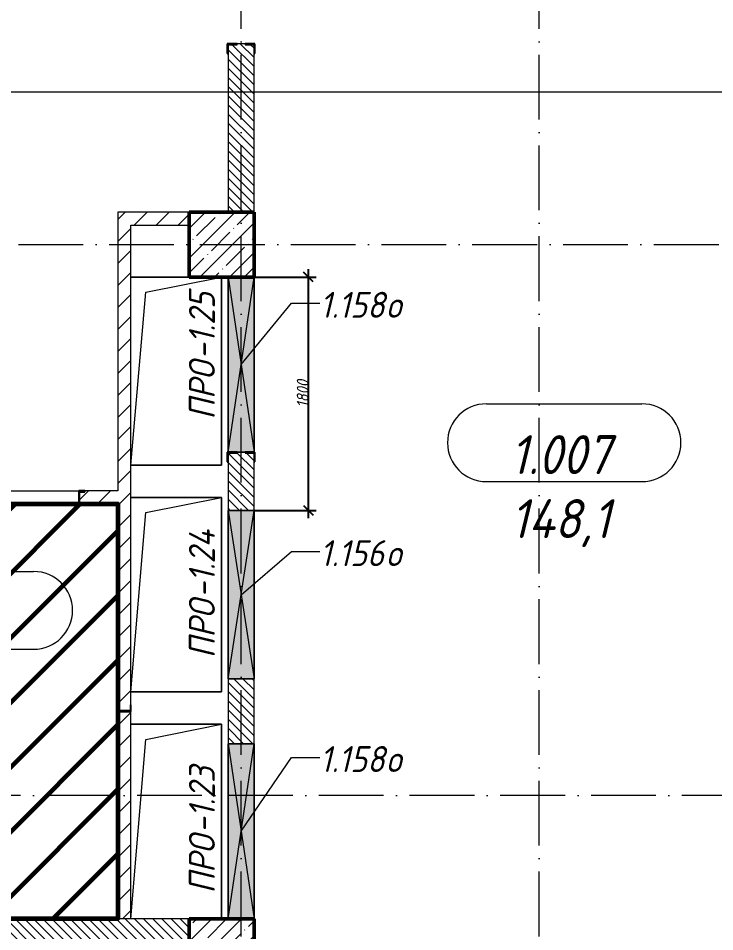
# Model space of a CAD drawing. Header units: millimetres. Extents: x -606178 to 312196, y -19338 to 632709.
# Drawn here: x -422099 to -416728, y 528525 to 535572 of the extents above; entities that cross this region are included whole.
import ezdxf

# ---------------------------------------------------------------- set-up
doc = ezdxf.new("R2010")
doc.units = ezdxf.units.MM
doc.linetypes.add('50_200_ШТРИХ_1Т_ш5_п1_п1_', pattern=[700, 500, -100, 0, -100])
for name, color, linetype, lineweight in [('6.4.1) Окр пт с инж. ПТ2.16', 3, 'Continuous', 60), ('A-____-____-DIMS', 7, 'Continuous', 9), ('A-DETL-GENF-OTLN', 7, 'Continuous', 9), ('A-FLOR-____-OTLN', 7, 'Continuous', 9), ('A-GENM-____-IDEN', 7, 'Continuous', 9), ('A-GENM-____-MCUT', 7, 'Continuous', 25), ('A-GENM-____-OTLN', 7, 'Continuous', 9), ('A-GENM-____-OTLN-1', 7, 'Continuous', 25), ('A-GLAZ-____-IDEN', 7, 'Continuous', 9), ('A-GLAZ-____-OTLN', 7, 'Continuous', 9), ('A-WALL-____-MCUT', 7, 'Continuous', 13), ('A-WALL-____-PATT-1', 7, 'Continuous', 9), ('A-WALL-FNSH-MCUT-1', 7, 'Continuous', 9), ('I-WALL-____-OTLN', 7, 'Continuous', 9), ('S-COLS-____-MCUT', 7, 'Continuous', 50), ('S-COLS-____-OTLN', 7, 'Continuous', 9), ('S-GRID-____-OTLN-1', 7, '50_200_ШТРИХ_1Т_ш5_п1_п1_', 9)]:
    doc.layers.add(name, color=color, linetype=linetype, lineweight=lineweight)
doc.layers.add('A-AREA-IDEN-1', color=7, linetype='Continuous', lineweight=9, true_color=0x000000)
doc.layers.add('G-____-____-SYMB-1', color=9, linetype='Continuous', lineweight=9, true_color=0x808080)
doc.styles.add('ISOCPEUR_I', font='isocpeui.ttf', dxfattribs={"width": 0.9, "height": 2.5})
doc.styles.add('ISOCPEUR_I_11', font='isocpeui.ttf', dxfattribs={"width": 0.9, "height": 200})
doc.styles.add('ISOCPEUR_I_7', font='isocpeui.ttf', dxfattribs={"width": 0.9, "height": 90})
doc.dimstyles.new('ISO-1_8_0_9К_СРЕДНИЙ_Кладочные_2', dxfattribs={"dimscale": 304.8, "dimtxt": 89.638306, "dimasz": 0.246063, "dimexe": 0.19685, "dimexo": 0, "dimgap": 0, "dimtad": 1, "dimdec": 3, "dimrnd": 0.001, "dimdsep": 46, "dimtxsty": 'ISOCPEUR_I_7', "dimblk1": 'OBLIQUE', "dimblk2": 'OBLIQUE', "dimsah": 1, "dimcen": 0.09, "dimdle": 0.19685, "dimazin": 0, "dimtfac": 1, "dimtdec": 4, "dimtix": 1, "dimtmove": 1, "dimatfit": 3, "dimfxl": 1, "dimtvp": 1, "dimtolj": 1, "dimtzin": 0, "dimarcsym": 2})
pattern_1 = [(45, (-425830.77, 451794.26), (-84.85281, 84.85281), [])]
pattern_2 = [(135, (-425830.77, 451794.26), (-35.35534, -35.35534), [])]

# ---------------------------------------------------------------- blocks, each defined once
blk = doc.blocks.new('BSC_Колонна _Прямоугольная - 500х500-V31-АР1_План отверстий 1 этажа в осях 1-64_Ю-ЯЯ')
at = {"layer": 'S-COLS-____-OTLN'}
h = blk.add_hatch(dxfattribs=at)
h.set_pattern_fill('FP_37', color=256, style=0, pattern_type=2)
h.set_pattern_definition([(45, (-5300, -76581.04), (-114.04925, 114.04925), []), (45, (-5185.95, -76581.04), (-114.04925, 114.04925), [201.613, -40.323, 3.353, -36.97])])
h.paths.add_polyline_path([(-250, -250), (250, -250), (250, 250), (-250, 250), (-250, 16.6)], flags=0)
at = {"layer": 'S-COLS-____-MCUT'}
for p, q in [((250, 250), (-250, 250)), ((-250, 250), (-250, -250)), ((250, -250), (250, 250)), ((-250, -250), (250, -250))]:
    blk.add_line(p, q, dxfattribs=at)
blk = doc.blocks.new('BSC_Колонна _Прямоугольная - 500х500-V61-АР1_План отверстий 1 этажа в осях 1-64_Ю-ЯЯ')
at = {"layer": 'S-COLS-____-OTLN'}
h = blk.add_hatch(dxfattribs=at)
h.set_pattern_fill('FP_69', color=256, style=0, pattern_type=2)
h.set_pattern_definition([(45, (-5300, -82031.04), (-114.04925, 114.04925), []), (45, (-5185.95, -82031.04), (-114.04925, 114.04925), [201.613, -40.323, 3.353, -36.97])])
h.paths.add_polyline_path([(-250, -250), (250, -250), (250, 250), (-250, 250)], flags=0)
at = {"layer": 'S-COLS-____-MCUT'}
for p, q in [((250, 250), (-250, 250)), ((-250, 250), (-250, -250)), ((250, -250), (250, 250)), ((-250, -250), (250, -250))]:
    blk.add_line(p, q, dxfattribs=at)
blk = doc.blocks.new('154_Фахверк_СКБ_Швеллер - Тип_100_4010-27736299-АР1_План отверстий 1 этажа в осях 1-64_Ю-ЯЯ')
at = {"layer": 'A-GENM-____-MCUT'}
for p, q in [((175, 50), (125, 50)), ((125, 50), (125, -50)), ((128, 47), (175, 47)), ((128, -47), (128, 47)), ((175, 47), (175, 50)), ((125, -50), (175, -50)), ((175, -47), (128, -47)), ((175, -50), (175, -47))]:
    blk.add_line(p, q, dxfattribs=at)
blk = doc.blocks.new('Фахверк_СКБ_Уголок - 200_3600-28062453-АР1_План отверстий 1 этажа в осях 1-64_Ю-ЯЯ')
at = {"layer": 'A-GENM-____-MCUT'}
for p, q in [((200, 156), (125, 156)), ((125, 156), (125, 81)), ((131, 81), (131, 150)), ((131, 150), (200, 150)), ((200, 150), (200, 156)), ((125, 81), (131, 81)), ((131, 19), (125, 19)), ((125, 19), (125, -56)), ((131, -50), (131, 19)), ((125, -56), (200, -56)), ((200, -50), (131, -50)), ((200, -56), (200, -50))]:
    blk.add_line(p, q, dxfattribs=at)
blk = doc.blocks.new('154_Стойка_СКБ_Швеллер - СМ-2230_100-28215779-АР1_План отверстий 1 этажа в осях 1-64_Ю-ЯЯ')
at = {"layer": 'A-GENM-____-MCUT'}
for p, q in [((171, 50), (125, 50)), ((125, 50), (125, -50)), ((129.5, 42.4), (171, 42.4)), ((129.5, -42.4), (129.5, 42.4)), ((171, 42.4), (171, 50)), ((125, -50), (171, -50)), ((171, -42.4), (129.5, -42.4)), ((171, -50), (171, -42.4))]:
    blk.add_line(p, q, dxfattribs=at)
blk = doc.blocks.new('AR_Отверстие прямоугольное _в плите_ - AR_Отверстие прямоугольное _в плите_-30602883-АР1_План отверстий 1 этажа в осях 1-64_Ю-ЯЯ')
at = {"layer": 'A-GENM-____-OTLN'}
for p, q in [((350, 750), (-350, 750)), ((-233.3, 633.3), (350, 750)), ((350, -750), (350, 750)), ((-350, -750), (-233.3, 633.3))]:
    blk.add_line(p, q, dxfattribs=at)
blk = doc.blocks.new('AR_Отверстие прямоугольное _в плите_ - AR_Отверстие прямоугольное _в плите_-V233-АР1_План отверстий 1 этажа в осях 1-64_Ю-ЯЯ')
at = {"layer": 'A-GENM-____-OTLN'}
for p, q in [((350, 750), (-350, 750)), ((-233.3, 633.3), (350, 750)), ((350, -750), (350, 750)), ((-350, -750), (-233.3, 633.3)), ((-350, -750), (350, -750))]:
    blk.add_line(p, q, dxfattribs=at)
blk = doc.blocks.new('AR_Отверстие прямоугольное _в плите_ - AR_Отверстие прямоугольное _в плите_-30602890-АР1_План отверстий 1 этажа в осях 1-64_Ю-ЯЯ')
at = {"layer": 'A-GENM-____-OTLN'}
for p, q in [((100, 725), (-350, 725)), ((-233.3, 608.3), (350, 725)), ((350, -725), (350, 725)), ((-350, -725), (-233.3, 608.3)), ((-350, -725), (350, -725))]:
    blk.add_line(p, q, dxfattribs=at)
blk = doc.blocks.new('AR_Отверстие прямоугольное _в стене_ - AR_Отверстие прямоугольное _в стене__ОВ-36652692-АР1_План отверстий 1 этажа в осях 1-64_Ю-ЯЯ')
at = {"layer": 'A-GLAZ-____-OTLN'}
blk.add_hatch(color=256, dxfattribs=at).paths.add_polyline_path([(-675, -100), (675, -100), (675, 100), (-675, 100)], flags=0)
at = {"layer": 'A-DETL-GENF-OTLN'}
for p, q in [((-675, 100), (675, 100)), ((675, 100), (-675, -100)), ((-675, 100), (675, -100)), ((675, 100), (-675, 100)), ((675, 100), (675, -100)), ((675, -100), (675, 100)), ((675, -100), (-675, -100)), ((-675, -100), (675, -100))]:
    blk.add_line(p, q, dxfattribs=at)
blk = doc.blocks.new('AR_Отверстие прямоугольное _в стене_ - AR_Отверстие прямоугольное _в стене__ОВ-36652140-АР1_План отверстий 1 этажа в осях 1-64_Ю-ЯЯ')
at = {"layer": 'A-GLAZ-____-OTLN'}
blk.add_hatch(color=256, dxfattribs=at).paths.add_polyline_path([(-650, -100), (650, -100), (650, 100), (-650, 100)], flags=0)
at = {"layer": 'A-DETL-GENF-OTLN'}
for p, q in [((-650, -100), (-650, 100)), ((-650, 100), (650, 100)), ((650, 100), (-650, -100)), ((-650, 100), (650, -100)), ((650, 100), (-650, 100)), ((-650, 100), (-650, -100)), ((650, 100), (650, -100)), ((650, -100), (650, 100)), ((650, -100), (-650, -100)), ((-650, -100), (650, -100))]:
    blk.add_line(p, q, dxfattribs=at)
blk = doc.blocks.new('AR_Отверстие прямоугольное _в стене_ - AR_Отверстие прямоугольное _в стене__ОВ-36652914-АР1_План отверстий 1 этажа в осях 1-64_Ю-ЯЯ')
at = {"layer": 'A-GLAZ-____-OTLN'}
blk.add_hatch(color=256, dxfattribs=at).paths.add_polyline_path([(-675, 31), (-675, -100), (675, -100), (675, 100), (-675, 100)], flags=0)
at = {"layer": 'A-DETL-GENF-OTLN'}
for p, q in [((-675, 100), (675, 100)), ((675, 100), (-675, -100)), ((-675, 100), (675, -100)), ((675, 100), (-675, 100)), ((-675, -31), (-675, 31)), ((-675, 31), (-675, -31)), ((675, -100), (-675, -100)), ((-675, -100), (675, -100))]:
    blk.add_line(p, q, dxfattribs=at)
blk = doc.blocks.new('_Oblique')
at = {"color": 0, "linetype": 'ByBlock', "lineweight": -2}
blk.add_line((-0.5, -0.5), (0.5, 0.5), dxfattribs=at)
blk = doc.blocks.new('*D4495')
at = {"layer": 'A-____-____-DIMS', "color": 0, "lineweight": -2, "transparency": 16777216}
for p, q in [((-419861.2, 531715.3), (-419861.2, 533635.3)), ((-420274.8, 533575.3), (-419801.2, 533575.3)), ((-420274.8, 531775.3), (-419801.2, 531775.3))]:
    blk.add_line(p, q, dxfattribs=at)
at = {"layer": 'Defpoints', "color": 0, "transparency": 16777216}
for p in [(-420274.8, 533575.3), (-419861.2, 533575.3), (-420274.8, 531775.3)]:
    blk.add_point(p, dxfattribs=at)
at = {"layer": 'A-____-____-DIMS', "color": 0, "lineweight": -2, "transparency": 16777216, "xscale": 75, "yscale": 75, "zscale": 75}
for p, rotation in [((-419861.2, 533575.3), 90), ((-419861.2, 531775.3), 270)]:
    blk.add_blockref('_Oblique', p, dxfattribs=dict(at, rotation=rotation))
at = {"layer": 'A-____-____-DIMS', "color": 0, "transparency": 16777216, "insert": (-419906.2, 532675.3), "char_height": 90, "width": 504.733, "attachment_point": 5, "rotation": 90, "style": 'ISOCPEUR_I_7'}
blk.add_mtext('\\A1;1800', dxfattribs=at)
blk = doc.blocks.new('AAR_СКБ_Марка_помещения_1_5 ммп - Номер _ Площадь-27962135-АИ_План этажа_Стены_1')
at = {"layer": 'A-AREA-IDEN-1'}
for p, q in [((-2.987, 3), (3.013, 3)), ((-2.987, 0), (3.013, 0))]:
    blk.add_line(p, q, dxfattribs=at)
for centre, start, end in [((-2.987, 1.5), 90, 270), ((3.013, 1.5), 270, 90)]:
    blk.add_arc(centre, 1.5, start, end, dxfattribs=at)

msp = doc.modelspace()

# ---------------------------------------------------------------- hatches: boundary and pattern name
at = {"layer": '6.4.1) Окр пт с инж. ПТ2.16'}
h = msp.add_hatch(dxfattribs=at)
h.set_pattern_fill('ANSI31', color=256, scale=111)
h.paths.add_polyline_path([(-421330.7712, 531825.3011), (-424980.7712, 531825.3011), (-424980.7712, 528975.3011), (-423780.7712, 528975.3011), (-423780.7712, 529976.7902), (-422242.3254, 529976.7902), (-422242.3254, 528625.3011), (-421330.7712, 528625.3011)])
at = {"layer": 'A-WALL-____-PATT-1'}
h = msp.add_hatch(dxfattribs=at)
h.set_pattern_fill('FP_6', color=256, style=0, pattern_type=2)
h.set_pattern_definition(pattern_2)
h.paths.add_polyline_path([(-420280.7712, 534075.3011), (-420280.7712, 535369.3011), (-420349.7712, 535369.3011), (-420349.7712, 535375.3011), (-420411.7712, 535375.3011), (-420411.7712, 535369.3011), (-420480.7712, 535369.3011), (-420480.7712, 534075.3011)], flags=0)
h = msp.add_hatch(dxfattribs=at)
h.set_pattern_fill('FP_4', color=256, style=0, pattern_type=2)
h.set_pattern_definition(pattern_1)
h.paths.add_polyline_path([(-421330.7712, 533975.3011), (-420780.7712, 533975.3011), (-420780.7712, 534075.3011), (-421330.7712, 534075.3011)], flags=0)
h = msp.add_hatch(dxfattribs=at)
h.set_pattern_fill('FP_4', color=256, style=0, pattern_type=2)
h.set_pattern_definition(pattern_1)
h.paths.add_polyline_path([(-421233.7712, 528625.3011), (-421230.7712, 528625.3011), (-421230.7712, 530225.3011), (-421330.7712, 530225.3011), (-421330.7712, 528625.3011), (-421327.7712, 528625.3011)], flags=0)
h.paths.add_polyline_path([(-421280.8649, 530228.3011), (-421233.7712, 530228.3011), (-421233.7712, 530275.3011), (-421230.7712, 530275.3011), (-421230.7712, 533975.3011), (-421330.7712, 533975.3011), (-421330.7712, 530275.3011), (-421327.7712, 530275.3011), (-421327.7712, 530228.3011)], flags=0)
h = msp.add_hatch(dxfattribs=at)
h.set_pattern_fill('FP_6', color=256, style=0, pattern_type=2)
h.set_pattern_definition(pattern_2)
h.paths.add_polyline_path([(-420280.7712, 529975.3011), (-420280.7712, 530475.3011), (-420480.7712, 530475.3011), (-420480.7712, 529975.3011)], flags=0)
h.paths.add_polyline_path([(-420480.7712, 531775.3011), (-420280.7712, 531775.3011), (-420280.7712, 532219.3011), (-420349.7712, 532219.3011), (-420349.7712, 532225.3011), (-420411.7712, 532225.3011), (-420411.7712, 532219.3011), (-420480.7712, 532219.3011), (-420480.7712, 532019.3011)], flags=0)
h = msp.add_hatch(dxfattribs=at)
h.set_pattern_fill('FP_4', color=256, style=0, pattern_type=2)
h.set_pattern_definition(pattern_1)
h.paths.add_polyline_path([(-421330.7712, 531825.3011), (-421330.7712, 531925.3011), (-421584.7712, 531925.3011), (-421584.7712, 531917.7011), (-421626.2712, 531917.7011), (-421626.2712, 531832.9011), (-421584.7712, 531832.9011), (-421584.7712, 531825.3011)], flags=0)
h.paths.add_polyline_path([(-422826.7712, 531825.3011), (-422826.7712, 531832.9011), (-422785.2712, 531832.9011), (-422785.2712, 531917.7011), (-422826.7712, 531917.7011), (-422826.7712, 531925.3011), (-424980.7712, 531925.3011), (-424980.7712, 531825.3011), (-424078.6793, 531825.3011)], flags=0)
h = msp.add_hatch(dxfattribs=at)
h.set_pattern_fill('FP_6', color=256, style=0, pattern_type=2)
h.set_pattern_definition(pattern_2)
h.paths.add_polyline_path([(-420780.7712, 528425.3011), (-420780.7712, 528625.3011), (-424280.7712, 528625.3011), (-424280.7712, 528425.3011), (-422311.1786, 528425.3011)], flags=0)
h.paths.add_polyline_path([(-424530.7712, 528425.3011), (-424530.7712, 528625.3011), (-424630.7712, 528625.3011), (-424630.7712, 528425.3011)], flags=0)
h.paths.add_polyline_path([(-424980.7712, 528425.3011), (-424980.7712, 528625.3011), (-427780.7712, 528625.3011), (-427780.7712, 528425.3011), (-425846.1799, 528425.3011)], flags=0)

# ---------------------------------------------------------------- linework, layer by layer
at = {"layer": '6.4.1) Окр пт с инж. ПТ2.16'}
msp.add_lwpolyline([(-424980.7712, 531825.3011), (-421330.7712, 531825.3011), (-421330.7712, 528625.3011), (-424980.7712, 528625.3011)], close=True, dxfattribs=at)
at = {"layer": 'A-FLOR-____-OTLN'}
for p, q in [((-421230.7712, 533575.3011), (-420780.7712, 533575.3011)), ((-420530.7712, 533575.3011), (-420530.7712, 532125.3011)), ((-420530.7712, 532125.3011), (-421230.7712, 532125.3011)), ((-421230.7712, 531875.3011), (-420530.7712, 531875.3011)), ((-420530.7712, 531875.3011), (-420530.7712, 530375.3011)), ((-420530.7712, 530375.3011), (-421230.7712, 530375.3011)), ((-421230.7712, 530125.3011), (-420530.7712, 530125.3011)), ((-420530.7712, 530125.3011), (-420530.7712, 528625.3011))]:
    msp.add_line(p, q, dxfattribs=at)
at = {"layer": 'A-GLAZ-____-IDEN'}
for p, q in [((-420380.7712, 532900.3011), (-419992.0077, 533373.4224)), ((-419992.0077, 533373.4224), (-419773.1474, 533373.4224)), ((-420380.7712, 531125.3011), (-419992.0077, 531457.8223)), ((-419992.0077, 531457.8223), (-419773.1474, 531457.8223)), ((-420380.7712, 529300.3011), (-419992.0077, 529869.5649)), ((-419992.0077, 529869.5649), (-419773.1474, 529869.5649))]:
    msp.add_line(p, q, dxfattribs=at)
at = {"layer": 'A-WALL-____-MCUT'}
for p, q in [((-420349.7712, 535375.3011), (-420411.7712, 535375.3011)), ((-420480.7712, 535300.3011), (-420480.7712, 534075.3011)), ((-420280.7712, 534075.3011), (-420280.7712, 535300.3011)), ((-420480.7712, 532150.3011), (-420480.7712, 531775.3011)), ((-420280.7712, 531775.3011), (-420280.7712, 532150.3011)), ((-420480.7712, 530475.3011), (-420480.7712, 529975.3011)), ((-420280.7712, 529975.3011), (-420280.7712, 530475.3011)), ((-420780.7712, 528625.3011), (-423780.7712, 528625.3011))]:
    msp.add_line(p, q, dxfattribs=at)
at = {"layer": 'A-WALL-FNSH-MCUT-1'}
for p, q in [((-421330.7712, 534075.3011), (-421330.7712, 531925.3011)), ((-420780.7712, 534075.3011), (-421330.7712, 534075.3011)), ((-421230.7712, 530275.3011), (-421230.7712, 533975.3011)), ((-421230.7712, 533975.3011), (-420780.7712, 533975.3011)), ((-421330.7712, 531925.3011), (-421584.7712, 531925.3011)), ((-421584.7712, 531825.3011), (-421330.7712, 531825.3011)), ((-421330.7712, 531825.3011), (-421330.7712, 530275.3011)), ((-421330.7712, 530225.3011), (-421330.7712, 528625.3011)), ((-421230.7712, 528625.3011), (-421230.7712, 530225.3011))]:
    msp.add_line(p, q, dxfattribs=at)
at = {"layer": 'G-____-____-SYMB-1'}
msp.add_line((-430745.3734, 535003.3117), (-321318.4174, 535003.3117), dxfattribs=at)
at = {"layer": 'I-WALL-____-OTLN'}
for p, q in [((-422780.7712, 531925.3011), (-421630.7712, 531925.3011)), ((-421630.7712, 531825.3011), (-422780.7712, 531825.3011))]:
    msp.add_line(p, q, dxfattribs=at)
at = {"layer": 'S-GRID-____-OTLN-1'}
for p, q in [((-420380.7712, 504685.847), (-420380.7712, 542687.1106)), ((-418080.7712, 504685.847), (-418080.7712, 542687.1106)), ((-430499.5414, 533825.3011), (-321756.3646, 533825.3011)), ((-378676.1734, 529575.3011), (-430499.5414, 529575.3011))]:
    msp.add_line(p, q, dxfattribs=at)

# ---------------------------------------------------------------- block references
at = {"layer": 'A-AREA-IDEN-1', "xscale": 199.9999999999999, "yscale": 199.9999999999999, "zscale": 199.9999999999999}
for p in [(-417891.684, 531997.6665), (-422582.9013, 530703.9302)]:
    msp.add_blockref('AAR_СКБ_Марка_помещения_1_5 ммп - Номер _ Площадь-27962135-АИ_План этажа_Стены_1', p, dxfattribs=at)
at = {"layer": 'A-GENM-____-OTLN'}
for name, p in [('AR_Отверстие прямоугольное _в плите_ - AR_Отверстие прямоугольное _в плите_-30602890-АР1_План отверстий 1 этажа в осях 1-64_Ю-ЯЯ', (-420880.7712, 532850.3011)), ('AR_Отверстие прямоугольное _в плите_ - AR_Отверстие прямоугольное _в плите_-V233-АР1_План отверстий 1 этажа в осях 1-64_Ю-ЯЯ', (-420880.7712, 531125.3011)), ('AR_Отверстие прямоугольное _в плите_ - AR_Отверстие прямоугольное _в плите_-30602883-АР1_План отверстий 1 этажа в осях 1-64_Ю-ЯЯ', (-420880.7712, 529375.3011))]:
    msp.add_blockref(name, p, dxfattribs=at)
at = {"layer": 'A-GENM-____-OTLN-1'}
for name, p, rotation in [('Фахверк_СКБ_Уголок - 200_3600-28062453-АР1_План отверстий 1 этажа в осях 1-64_Ю-ЯЯ', (-420430.7712, 535500.3011), 269.9999999999999), ('Фахверк_СКБ_Уголок - 200_3600-28062453-АР1_План отверстий 1 этажа в осях 1-64_Ю-ЯЯ', (-420430.7712, 532350.3011), 269.9999999999999), ('154_Фахверк_СКБ_Швеллер - Тип_100_4010-27736299-АР1_План отверстий 1 этажа в осях 1-64_Ю-ЯЯ', (-421280.7712, 530100.3011), 90)]:
    msp.add_blockref(name, p, dxfattribs=dict(at, rotation=rotation))
msp.add_blockref('154_Стойка_СКБ_Швеллер - СМ-2230_100-28215779-АР1_План отверстий 1 этажа в осях 1-64_Ю-ЯЯ', (-421755.7712, 531875.3011), dxfattribs=at)
at = {"layer": 'A-GLAZ-____-OTLN', "rotation": 89.99999999999993}
for name, p in [('AR_Отверстие прямоугольное _в стене_ - AR_Отверстие прямоугольное _в стене__ОВ-36652914-АР1_План отверстий 1 этажа в осях 1-64_Ю-ЯЯ', (-420380.7712, 532900.3011)), ('AR_Отверстие прямоугольное _в стене_ - AR_Отверстие прямоугольное _в стене__ОВ-36652140-АР1_План отверстий 1 этажа в осях 1-64_Ю-ЯЯ', (-420380.7712, 531125.3011)), ('AR_Отверстие прямоугольное _в стене_ - AR_Отверстие прямоугольное _в стене__ОВ-36652692-АР1_План отверстий 1 этажа в осях 1-64_Ю-ЯЯ', (-420380.7712, 529300.3011))]:
    msp.add_blockref(name, p, dxfattribs=at)
at = {"layer": 'S-COLS-____-OTLN'}
for name, p in [('BSC_Колонна _Прямоугольная - 500х500-V61-АР1_План отверстий 1 этажа в осях 1-64_Ю-ЯЯ', (-420530.7712, 533825.3011)), ('BSC_Колонна _Прямоугольная - 500х500-V31-АР1_План отверстий 1 этажа в осях 1-64_Ю-ЯЯ', (-420530.7712, 528375.3011))]:
    msp.add_blockref(name, p, dxfattribs=at)

# ---------------------------------------------------------------- texts
at = {"layer": 'A-AREA-IDEN-1', "char_height": 300, "width": 900, "attachment_point": 8, "line_spacing_factor": 1.139951, "style": 'ISOCPEUR_I'}
for s, insert in [('\\pxqc,t8.46667,16.93333,25.4,33.86667,42.33333,50.8,59.26667,67.73333,76.2,84.66667,93.13333,101.6,110.06667,118.53333,127,135.46667,143.93333,152.4,160.86667,169.33333,177.8,186.26667,194.73333,203.2,211.66667,220.13333,228.6,237.06667,245.53333,254,262.46667,270.93333;{1.007}', (-417917.113, 532055.9964)), ('\\pxqc,t8.46667,16.93333,25.4,33.86667,42.33333,50.8,59.26667,67.73333,76.2,84.66667,93.13333,101.6,110.06667,118.53333,127,135.46667,143.93333,152.4,160.86667,169.33333,177.8,186.26667,194.73333,203.2,211.66667,220.13333,228.6,237.06667,245.53333,254,262.46667,270.93333;{148,1}', (-417917.113, 531492.0484))]:
    msp.add_mtext(s, dxfattribs=dict(at, insert=insert))
at = {"layer": 'A-GENM-____-IDEN', "char_height": 200, "attachment_point": 1, "rotation": 90, "style": 'ISOCPEUR_I_11'}
for s, insert, width in [('-1.25', (-420782.6296, 532940.0719), 663.79725), ('ПРО', (-420782.6296, 532475.7282), 562.784625), ('-1.24', (-420782.6296, 531099.6434), 692.658), ('ПРО', (-420782.6296, 530635.2997), 562.784625), ('-1.23', (-420782.6296, 529284.6999), 663.79725), ('ПРО', (-420782.6296, 528820.3561), 562.784625)]:
    msp.add_mtext(s, dxfattribs=dict(at, insert=insert, width=width))
at = {"layer": 'A-GLAZ-____-IDEN', "char_height": 200, "attachment_point": 1, "style": 'ISOCPEUR_I_11'}
for s, insert, width in [('1.158', (-419773.1474, 533461.037), 620.506125), ('\\fISOCPEUR|b0|i1|c204|p34|;\\W.9;о', (-419261.1787, 533461.037), 158.734125), ('1.156', (-419773.1474, 531545.4369), 620.506125), ('\\fISOCPEUR|b0|i1|c204|p34|;\\W.9;о', (-419261.1787, 531545.4369), 158.734125), ('1.158', (-419773.1474, 529957.1795), 620.506125), ('\\fISOCPEUR|b0|i1|c204|p34|;\\W.9;о', (-419261.1787, 529957.1795), 158.734125)]:
    msp.add_mtext(s, dxfattribs=dict(at, insert=insert, width=width))

# ---------------------------------------------------------------- dimensions: what is measured, and where the dimension line sits
at = {"layer": 'A-____-____-DIMS'}
dim = msp.add_linear_dim(base=(-419861.2219, 533575.3011), p1=(-420274.7712, 531775.3011), p2=(-420274.7712, 533575.3011), angle=90, dimstyle='ISO-1_8_0_9К_СРЕДНИЙ_Кладочные_2', override={"dimpost": '<>', "dimfxl": 1800}, dxfattribs=at)
dim.commit()
dim.dimension.update_dxf_attribs({"geometry": '*D4495', "text_midpoint": (-419906.2219, 532675.3011)})

doc.saveas('drawing.dxf')
